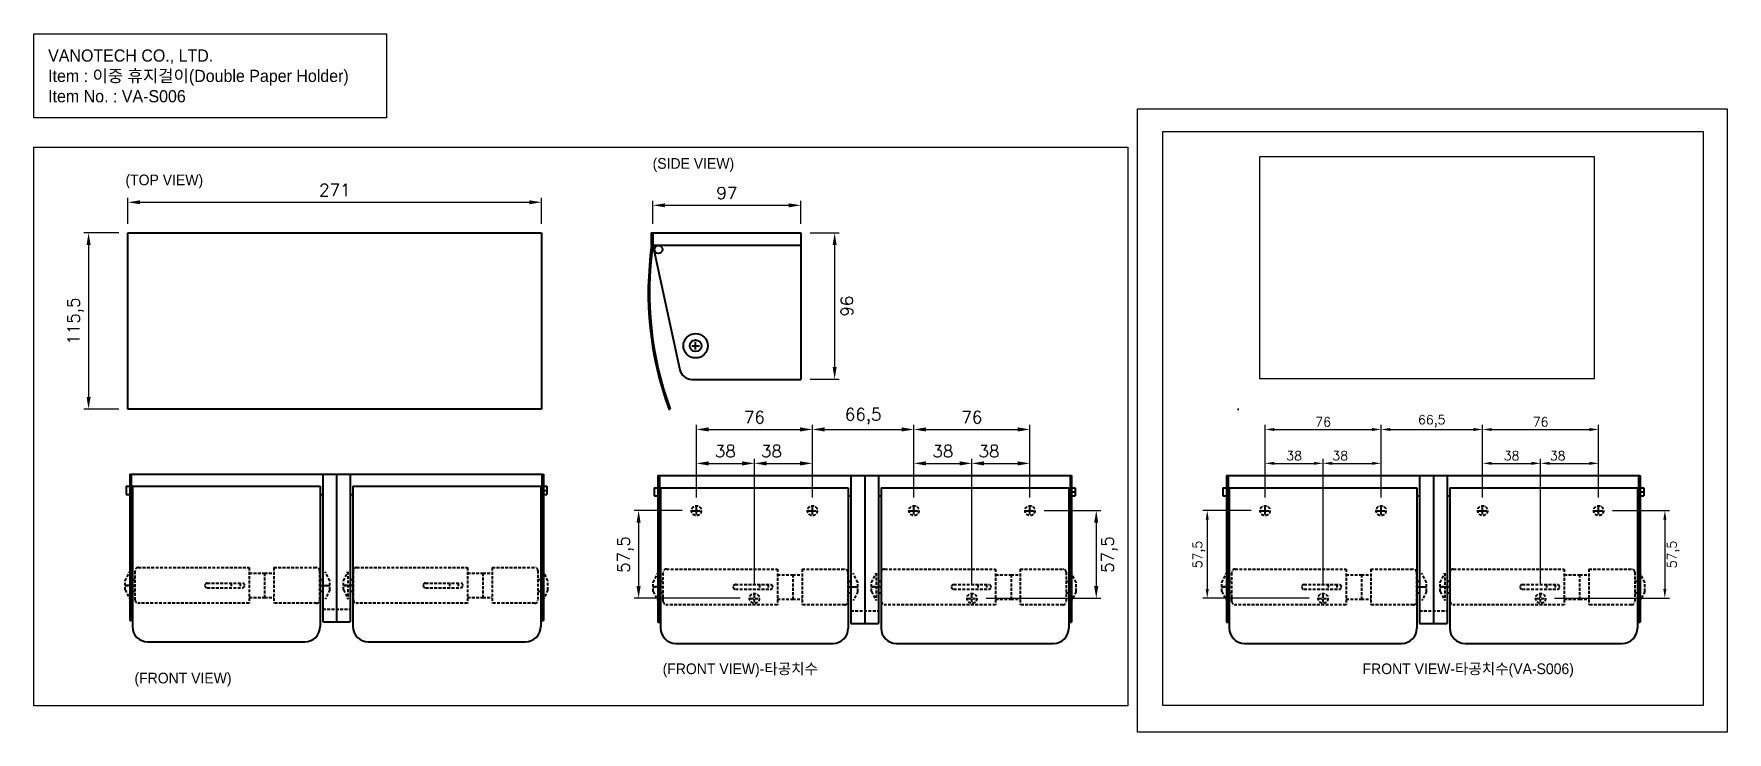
# Model space of a CAD drawing. Header units: millimetres. Extents: x 750 to 1859, y 806 to 1263.
import ezdxf

# ---------------------------------------------------------------- set-up
doc = ezdxf.new("R2010")
doc.units = ezdxf.units.MM
doc.header["$LTSCALE"] = 0.3
doc.linetypes.add('HIDDEN', pattern=[9.525, 6.35, -3.175])
doc.styles.get("Standard").update_dxf_attribs({"font": 'txt.shx', "bigfont": 'whgtxt.shx'})
doc.styles.add('스타일', font='', dxfattribs={"height": 20})
doc.styles.get('스타일').set_extended_font_data('Gulim')
doc.dimstyles.new('ISO-25', dxfattribs={"dimtxt": 8, "dimasz": 8, "dimexe": 3, "dimexo": 6, "dimgap": 4, "dimtad": 2, "dimtxsty": 'Standard', "dimcen": 2.5, "dimadec": 0, "dimazin": 0, "dimtfac": 1, "dimtmove": 0, "dimatfit": 3, "dimfxl": 1, "dimarcsym": 0})
picture_1 = doc.add_image_def('image1.jpg', size_in_pixel=(500, 333))

# ---------------------------------------------------------------- blocks, each defined once
blk = doc.blocks.new('*D2')
at = {"color": 0, "lineweight": -2, "transparency": 16777216}
for p, q in [((811.4, 1138.9), (811.4, 1156)), ((1082.4, 1138.9), (1082.4, 1156)), ((819.4, 1153), (1074.4, 1153))]:
    blk.add_line(p, q, dxfattribs=at)
at = {"color": 0, "transparency": 16777216}
for points in [[(819.4, 1154.3), (819.4, 1151.7), (811.4, 1153)], [(1074.4, 1154.3), (1074.4, 1151.7), (1082.4, 1153)]]:
    blk.add_solid(points, dxfattribs=at)
at = {"layer": 'Defpoints', "color": 0, "transparency": 16777216}
for p in [(1082.4, 1153), (811.4, 1132.9), (1082.4, 1132.9)]:
    blk.add_point(p, dxfattribs=at)
at = {"color": 7, "transparency": 16777216, "insert": (946.9, 1161), "char_height": 8, "attachment_point": 5}
blk.add_mtext('271', dxfattribs=at)
blk = doc.blocks.new('*D3')
at = {"color": 0, "lineweight": -2, "transparency": 16777216}
for p, q in [((805.4, 1132.9), (782.6, 1132.9)), ((785.6, 1124.9), (785.6, 1025.4)), ((805.4, 1017.4), (782.6, 1017.4))]:
    blk.add_line(p, q, dxfattribs=at)
at = {"color": 0, "transparency": 16777216}
for points in [[(784.3, 1124.9), (787, 1124.9), (785.6, 1132.9)], [(784.3, 1025.4), (787, 1025.4), (785.6, 1017.4)]]:
    blk.add_solid(points, dxfattribs=at)
at = {"layer": 'Defpoints', "color": 0, "transparency": 16777216}
for p in [(811.4, 1132.9), (785.6, 1017.4), (811.4, 1017.4)]:
    blk.add_point(p, dxfattribs=at)
at = {"color": 7, "transparency": 16777216, "insert": (777, 1075.1), "char_height": 8, "attachment_point": 5, "rotation": 90}
blk.add_mtext('115,5', dxfattribs=at)
blk = doc.blocks.new('*D4')
at = {"color": 0, "lineweight": -2, "transparency": 16777216}
for p, q in [((1258.3, 1132.9), (1277.4, 1132.9)), ((1274.4, 1124.9), (1274.4, 1044.9)), ((1258.3, 1036.9), (1277.4, 1036.9))]:
    blk.add_line(p, q, dxfattribs=at)
at = {"color": 0, "transparency": 16777216}
for points in [[(1273.1, 1124.9), (1275.7, 1124.9), (1274.4, 1132.9)], [(1273.1, 1044.9), (1275.7, 1044.9), (1274.4, 1036.9)]]:
    blk.add_solid(points, dxfattribs=at)
at = {"layer": 'Defpoints', "color": 0, "transparency": 16777216}
for p in [(1252.3, 1132.9), (1252.3, 1036.9), (1274.4, 1036.9)]:
    blk.add_point(p, dxfattribs=at)
at = {"color": 7, "transparency": 16777216, "insert": (1282.4, 1084.9), "char_height": 8, "attachment_point": 5, "rotation": 90}
blk.add_mtext('96', dxfattribs=at)
blk = doc.blocks.new('*D5')
at = {"color": 0, "lineweight": -2, "transparency": 16777216}
for p, q in [((1155.3, 1138.9), (1155.3, 1154)), ((1252.3, 1138.9), (1252.3, 1154)), ((1163.3, 1151), (1244.3, 1151))]:
    blk.add_line(p, q, dxfattribs=at)
at = {"color": 0, "transparency": 16777216}
for points in [[(1163.3, 1152.3), (1163.3, 1149.7), (1155.3, 1151)], [(1244.3, 1152.3), (1244.3, 1149.7), (1252.3, 1151)]]:
    blk.add_solid(points, dxfattribs=at)
at = {"layer": 'Defpoints', "color": 0, "transparency": 16777216}
for p in [(1252.3, 1151), (1155.3, 1132.9), (1252.3, 1132.9)]:
    blk.add_point(p, dxfattribs=at)
at = {"color": 7, "transparency": 16777216, "insert": (1203.8, 1159), "char_height": 8, "attachment_point": 5}
blk.add_mtext('97', dxfattribs=at)
blk = doc.blocks.new('*D6')
at = {"color": 0, "lineweight": -2, "transparency": 16777216}
for p, q in [((1183.8, 959.3), (1183.8, 1007)), ((1191.8, 1004), (1251.8, 1004)), ((1259.8, 959.3), (1259.8, 1007))]:
    blk.add_line(p, q, dxfattribs=at)
at = {"color": 0, "transparency": 16777216}
for points in [[(1191.8, 1005.4), (1191.8, 1002.7), (1183.8, 1004)], [(1251.8, 1005.4), (1251.8, 1002.7), (1259.8, 1004)]]:
    blk.add_solid(points, dxfattribs=at)
at = {"layer": 'Defpoints', "color": 0, "transparency": 16777216}
for p in [(1259.8, 1004), (1183.8, 953.3), (1259.8, 953.3)]:
    blk.add_point(p, dxfattribs=at)
at = {"color": 7, "transparency": 16777216, "insert": (1221.8, 1012), "char_height": 8, "attachment_point": 5}
blk.add_mtext('76', dxfattribs=at)
blk = doc.blocks.new('*D7')
at = {"color": 0, "lineweight": -2, "transparency": 16777216}
for p, q in [((1174.6, 950.8), (1143, 950.8)), ((1146, 942.8), (1146, 901.3)), ((1212.6, 893.3), (1143, 893.3))]:
    blk.add_line(p, q, dxfattribs=at)
at = {"color": 0, "transparency": 16777216}
for points in [[(1144.6, 942.8), (1147.3, 942.8), (1146, 950.8)], [(1144.6, 901.3), (1147.3, 901.3), (1146, 893.3)]]:
    blk.add_solid(points, dxfattribs=at)
at = {"layer": 'Defpoints', "color": 0, "transparency": 16777216}
for p in [(1180.6, 950.8), (1146, 893.3), (1218.6, 893.3)]:
    blk.add_point(p, dxfattribs=at)
at = {"color": 7, "transparency": 16777216, "insert": (1137.3, 922), "char_height": 8, "attachment_point": 5, "rotation": 90}
blk.add_mtext('57,5', dxfattribs=at)
blk = doc.blocks.new('*D8')
at = {"color": 0, "lineweight": -2, "transparency": 16777216}
for p, q in [((1183.8, 960), (1183.8, 984.8)), ((1191.8, 981.8), (1213.8, 981.8)), ((1221.8, 902.5), (1221.8, 984.8))]:
    blk.add_line(p, q, dxfattribs=at)
at = {"color": 0, "transparency": 16777216}
for points in [[(1191.8, 983.1), (1191.8, 980.4), (1183.8, 981.8)], [(1213.8, 983.1), (1213.8, 980.4), (1221.8, 981.8)]]:
    blk.add_solid(points, dxfattribs=at)
at = {"layer": 'Defpoints', "color": 0, "transparency": 16777216}
for p in [(1221.8, 981.8), (1183.8, 954), (1221.8, 896.5)]:
    blk.add_point(p, dxfattribs=at)
at = {"color": 7, "transparency": 16777216, "insert": (1202.8, 989.8), "char_height": 8, "attachment_point": 5}
blk.add_mtext('38', dxfattribs=at)
blk = doc.blocks.new('*D9')
at = {"color": 0, "lineweight": -2, "transparency": 16777216}
for p, q in [((1221.8, 902.5), (1221.8, 984.8)), ((1229.8, 981.8), (1251.8, 981.8)), ((1259.8, 960), (1259.8, 984.8))]:
    blk.add_line(p, q, dxfattribs=at)
at = {"color": 0, "transparency": 16777216}
for points in [[(1229.8, 983.1), (1229.8, 980.4), (1221.8, 981.8)], [(1251.8, 983.1), (1251.8, 980.4), (1259.8, 981.8)]]:
    blk.add_solid(points, dxfattribs=at)
at = {"layer": 'Defpoints', "color": 0, "transparency": 16777216}
for p in [(1259.8, 981.8), (1259.8, 954), (1221.8, 896.5)]:
    blk.add_point(p, dxfattribs=at)
at = {"color": 7, "transparency": 16777216, "insert": (1233, 989.8), "char_height": 8, "attachment_point": 5}
blk.add_mtext('38', dxfattribs=at)
blk = doc.blocks.new('*D12')
at = {"color": 0, "lineweight": -2, "transparency": 16777216}
for p, q in [((1326.3, 959.3), (1326.3, 1007)), ((1334.3, 1004), (1394.3, 1004)), ((1402.3, 959.3), (1402.3, 1007))]:
    blk.add_line(p, q, dxfattribs=at)
at = {"color": 0, "transparency": 16777216}
for points in [[(1334.3, 1005.4), (1334.3, 1002.7), (1326.3, 1004)], [(1394.3, 1005.4), (1394.3, 1002.7), (1402.3, 1004)]]:
    blk.add_solid(points, dxfattribs=at)
at = {"layer": 'Defpoints', "color": 0, "transparency": 16777216}
for p in [(1402.3, 1004), (1326.3, 953.3), (1402.3, 953.3)]:
    blk.add_point(p, dxfattribs=at)
at = {"color": 7, "transparency": 16777216, "insert": (1364.3, 1012), "char_height": 8, "attachment_point": 5}
blk.add_mtext('76', dxfattribs=at)
blk = doc.blocks.new('*D10')
at = {"color": 0, "lineweight": -2, "transparency": 16777216}
for p, q in [((1326.3, 960), (1326.3, 984.8)), ((1334.3, 981.8), (1356.3, 981.8)), ((1364.3, 902.5), (1364.3, 984.8))]:
    blk.add_line(p, q, dxfattribs=at)
at = {"color": 0, "transparency": 16777216}
for points in [[(1334.3, 983.1), (1334.3, 980.4), (1326.3, 981.8)], [(1356.3, 983.1), (1356.3, 980.4), (1364.3, 981.8)]]:
    blk.add_solid(points, dxfattribs=at)
at = {"layer": 'Defpoints', "color": 0, "transparency": 16777216}
for p in [(1364.3, 981.8), (1326.3, 954), (1364.3, 896.5)]:
    blk.add_point(p, dxfattribs=at)
at = {"color": 7, "transparency": 16777216, "insert": (1345.3, 989.8), "char_height": 8, "attachment_point": 5}
blk.add_mtext('38', dxfattribs=at)
blk = doc.blocks.new('*D11')
at = {"color": 0, "lineweight": -2, "transparency": 16777216}
for p, q in [((1364.3, 902.5), (1364.3, 984.8)), ((1372.3, 981.8), (1394.3, 981.8)), ((1402.3, 960), (1402.3, 984.8))]:
    blk.add_line(p, q, dxfattribs=at)
at = {"color": 0, "transparency": 16777216}
for points in [[(1372.3, 983.1), (1372.3, 980.4), (1364.3, 981.8)], [(1394.3, 983.1), (1394.3, 980.4), (1402.3, 981.8)]]:
    blk.add_solid(points, dxfattribs=at)
at = {"layer": 'Defpoints', "color": 0, "transparency": 16777216}
for p in [(1402.3, 981.8), (1402.3, 954), (1364.3, 896.5)]:
    blk.add_point(p, dxfattribs=at)
at = {"color": 7, "transparency": 16777216, "insert": (1375.5, 989.8), "char_height": 8, "attachment_point": 5}
blk.add_mtext('38', dxfattribs=at)
blk = doc.blocks.new('*D13')
at = {"color": 0, "lineweight": -2, "transparency": 16777216}
for p, q in [((1259.8, 960), (1259.8, 1007)), ((1267.8, 1004), (1318.3, 1004)), ((1326.3, 960), (1326.3, 1007))]:
    blk.add_line(p, q, dxfattribs=at)
at = {"color": 0, "transparency": 16777216}
for points in [[(1267.8, 1005.4), (1267.8, 1002.7), (1259.8, 1004)], [(1318.3, 1005.4), (1318.3, 1002.7), (1326.3, 1004)]]:
    blk.add_solid(points, dxfattribs=at)
at = {"layer": 'Defpoints', "color": 0, "transparency": 16777216}
for p in [(1326.3, 1004), (1259.8, 954), (1326.3, 954)]:
    blk.add_point(p, dxfattribs=at)
at = {"color": 7, "transparency": 16777216, "insert": (1293.1, 1012.7), "char_height": 8, "attachment_point": 5}
blk.add_mtext('66,5', dxfattribs=at)
blk = doc.blocks.new('*D14')
at = {"color": 0, "lineweight": -2, "transparency": 16777216}
for p, q in [((1411.6, 950.8), (1448.8, 950.8)), ((1445.8, 942.8), (1445.8, 901.3)), ((1373.6, 893.3), (1448.8, 893.3))]:
    blk.add_line(p, q, dxfattribs=at)
at = {"color": 0, "transparency": 16777216}
for points in [[(1444.4, 942.8), (1447.1, 942.8), (1445.8, 950.8)], [(1444.4, 901.3), (1447.1, 901.3), (1445.8, 893.3)]]:
    blk.add_solid(points, dxfattribs=at)
at = {"layer": 'Defpoints', "color": 0, "transparency": 16777216}
for p in [(1405.6, 950.8), (1367.6, 893.3), (1445.8, 893.3)]:
    blk.add_point(p, dxfattribs=at)
at = {"color": 7, "transparency": 16777216, "insert": (1454.4, 922), "char_height": 8, "attachment_point": 5, "rotation": 90}
blk.add_mtext('57,5', dxfattribs=at)
blk = doc.blocks.new('*D22')
at = {"color": 0, "lineweight": -2, "transparency": 16777216}
for p, q in [((1556.4, 959.3), (1556.4, 1007)), ((1562.4, 1004), (1626.4, 1004)), ((1632.4, 959.3), (1632.4, 1007))]:
    blk.add_line(p, q, dxfattribs=at)
at = {"color": 0, "transparency": 16777216}
for points in [[(1562.4, 1005), (1562.4, 1003), (1556.4, 1004)], [(1626.4, 1005), (1626.4, 1003), (1632.4, 1004)]]:
    blk.add_solid(points, dxfattribs=at)
at = {"layer": 'Defpoints', "color": 0, "transparency": 16777216}
for p in [(1632.4, 1004), (1556.4, 953.3), (1632.4, 953.3)]:
    blk.add_point(p, dxfattribs=at)
at = {"color": 7, "transparency": 16777216, "insert": (1594.4, 1009), "char_height": 6, "attachment_point": 5}
blk.add_mtext('76', dxfattribs=at)
blk = doc.blocks.new('*D23')
at = {"color": 0, "lineweight": -2, "transparency": 16777216}
for p, q in [((1547.2, 950.8), (1515.5, 950.8)), ((1518.5, 944.8), (1518.5, 899.3)), ((1585.2, 893.3), (1515.5, 893.3))]:
    blk.add_line(p, q, dxfattribs=at)
at = {"color": 0, "transparency": 16777216}
for points in [[(1517.5, 944.8), (1519.5, 944.8), (1518.5, 950.8)], [(1517.5, 899.3), (1519.5, 899.3), (1518.5, 893.3)]]:
    blk.add_solid(points, dxfattribs=at)
at = {"layer": 'Defpoints', "color": 0, "transparency": 16777216}
for p in [(1553.2, 950.8), (1518.5, 893.3), (1591.2, 893.3)]:
    blk.add_point(p, dxfattribs=at)
at = {"color": 7, "transparency": 16777216, "insert": (1513, 922), "char_height": 6, "attachment_point": 5, "rotation": 90}
blk.add_mtext('57,5', dxfattribs=at)
blk = doc.blocks.new('*D15')
at = {"color": 0, "lineweight": -2, "transparency": 16777216}
for p, q in [((1556.4, 960), (1556.4, 984.8)), ((1562.4, 981.8), (1588.4, 981.8)), ((1594.4, 902.5), (1594.4, 984.8))]:
    blk.add_line(p, q, dxfattribs=at)
at = {"color": 0, "transparency": 16777216}
for points in [[(1562.4, 982.8), (1562.4, 980.8), (1556.4, 981.8)], [(1588.4, 982.8), (1588.4, 980.8), (1594.4, 981.8)]]:
    blk.add_solid(points, dxfattribs=at)
at = {"layer": 'Defpoints', "color": 0, "transparency": 16777216}
for p in [(1594.4, 981.8), (1556.4, 954), (1594.4, 896.5)]:
    blk.add_point(p, dxfattribs=at)
at = {"color": 7, "transparency": 16777216, "insert": (1575.4, 986.8), "char_height": 6, "attachment_point": 5}
blk.add_mtext('38', dxfattribs=at)
blk = doc.blocks.new('*D16')
at = {"color": 0, "lineweight": -2, "transparency": 16777216}
for p, q in [((1594.4, 902.5), (1594.4, 984.8)), ((1600.4, 981.8), (1626.4, 981.8)), ((1632.4, 960), (1632.4, 984.8))]:
    blk.add_line(p, q, dxfattribs=at)
at = {"color": 0, "transparency": 16777216}
for points in [[(1600.4, 982.8), (1600.4, 980.8), (1594.4, 981.8)], [(1626.4, 982.8), (1626.4, 980.8), (1632.4, 981.8)]]:
    blk.add_solid(points, dxfattribs=at)
at = {"layer": 'Defpoints', "color": 0, "transparency": 16777216}
for p in [(1632.4, 981.8), (1632.4, 954), (1594.4, 896.5)]:
    blk.add_point(p, dxfattribs=at)
at = {"color": 7, "transparency": 16777216, "insert": (1605.6, 986.8), "char_height": 6, "attachment_point": 5}
blk.add_mtext('38', dxfattribs=at)
blk = doc.blocks.new('*D17')
at = {"color": 0, "lineweight": -2, "transparency": 16777216}
for p, q in [((1698.9, 959.3), (1698.9, 1007)), ((1704.9, 1004), (1768.9, 1004)), ((1774.9, 959.3), (1774.9, 1007))]:
    blk.add_line(p, q, dxfattribs=at)
at = {"color": 0, "transparency": 16777216}
for points in [[(1704.9, 1005), (1704.9, 1003), (1698.9, 1004)], [(1768.9, 1005), (1768.9, 1003), (1774.9, 1004)]]:
    blk.add_solid(points, dxfattribs=at)
at = {"layer": 'Defpoints', "color": 0, "transparency": 16777216}
for p in [(1774.9, 1004), (1698.9, 953.3), (1774.9, 953.3)]:
    blk.add_point(p, dxfattribs=at)
at = {"color": 7, "transparency": 16777216, "insert": (1736.9, 1009), "char_height": 6, "attachment_point": 5}
blk.add_mtext('76', dxfattribs=at)
blk = doc.blocks.new('*D18')
at = {"color": 0, "lineweight": -2, "transparency": 16777216}
for p, q in [((1698.9, 960), (1698.9, 984.8)), ((1704.9, 981.8), (1730.9, 981.8)), ((1736.9, 902.5), (1736.9, 984.8))]:
    blk.add_line(p, q, dxfattribs=at)
at = {"color": 0, "transparency": 16777216}
for points in [[(1704.9, 982.8), (1704.9, 980.8), (1698.9, 981.8)], [(1730.9, 982.8), (1730.9, 980.8), (1736.9, 981.8)]]:
    blk.add_solid(points, dxfattribs=at)
at = {"layer": 'Defpoints', "color": 0, "transparency": 16777216}
for p in [(1736.9, 981.8), (1698.9, 954), (1736.9, 896.5)]:
    blk.add_point(p, dxfattribs=at)
at = {"color": 7, "transparency": 16777216, "insert": (1717.9, 986.8), "char_height": 6, "attachment_point": 5}
blk.add_mtext('38', dxfattribs=at)
blk = doc.blocks.new('*D19')
at = {"color": 0, "lineweight": -2, "transparency": 16777216}
for p, q in [((1736.9, 902.5), (1736.9, 984.8)), ((1742.9, 981.8), (1768.9, 981.8)), ((1774.9, 960), (1774.9, 984.8))]:
    blk.add_line(p, q, dxfattribs=at)
at = {"color": 0, "transparency": 16777216}
for points in [[(1742.9, 982.8), (1742.9, 980.8), (1736.9, 981.8)], [(1768.9, 982.8), (1768.9, 980.8), (1774.9, 981.8)]]:
    blk.add_solid(points, dxfattribs=at)
at = {"layer": 'Defpoints', "color": 0, "transparency": 16777216}
for p in [(1774.9, 981.8), (1774.9, 954), (1736.9, 896.5)]:
    blk.add_point(p, dxfattribs=at)
at = {"color": 7, "transparency": 16777216, "insert": (1748.1, 986.8), "char_height": 6, "attachment_point": 5}
blk.add_mtext('38', dxfattribs=at)
blk = doc.blocks.new('*D20')
at = {"color": 0, "lineweight": -2, "transparency": 16777216}
for p, q in [((1632.4, 960), (1632.4, 1007)), ((1638.4, 1004), (1692.9, 1004)), ((1698.9, 960), (1698.9, 1007))]:
    blk.add_line(p, q, dxfattribs=at)
at = {"color": 0, "transparency": 16777216}
for points in [[(1638.4, 1005), (1638.4, 1003), (1632.4, 1004)], [(1692.9, 1005), (1692.9, 1003), (1698.9, 1004)]]:
    blk.add_solid(points, dxfattribs=at)
at = {"layer": 'Defpoints', "color": 0, "transparency": 16777216}
for p in [(1698.9, 1004), (1632.4, 954), (1698.9, 954)]:
    blk.add_point(p, dxfattribs=at)
at = {"color": 7, "transparency": 16777216, "insert": (1665.6, 1009.5), "char_height": 6, "attachment_point": 5}
blk.add_mtext('66,5', dxfattribs=at)
blk = doc.blocks.new('*D21')
at = {"color": 0, "lineweight": -2, "transparency": 16777216}
for p, q in [((1784.1, 950.8), (1821.3, 950.8)), ((1818.3, 944.8), (1818.3, 899.3)), ((1746.1, 893.3), (1821.3, 893.3))]:
    blk.add_line(p, q, dxfattribs=at)
at = {"color": 0, "transparency": 16777216}
for points in [[(1817.3, 944.8), (1819.3, 944.8), (1818.3, 950.8)], [(1817.3, 899.3), (1819.3, 899.3), (1818.3, 893.3)]]:
    blk.add_solid(points, dxfattribs=at)
at = {"layer": 'Defpoints', "color": 0, "transparency": 16777216}
for p in [(1778.1, 950.8), (1740.1, 893.3), (1818.3, 893.3)]:
    blk.add_point(p, dxfattribs=at)
at = {"color": 7, "transparency": 16777216, "insert": (1823.8, 922), "char_height": 6, "attachment_point": 5, "rotation": 90}
blk.add_mtext('57,5', dxfattribs=at)

msp = doc.modelspace()

# ---------------------------------------------------------------- linework, layer by layer
at = {"lineweight": 40}
for p, q in [((811.409, 1132.884), (1082.409, 1132.884)), ((811.409, 1017.384), (811.409, 1132.884)), ((1082.409, 1132.884), (1082.409, 1017.384)), ((1154.293, 1132.884), (1252.293, 1132.884)), ((1154.293, 1132.884), (1154.293, 1124.884)), ((1155.293, 1132.884), (1155.293, 1124.884)), ((1252.293, 1132.884), (1252.293, 1036.884)), ((1154.293, 1124.884), (1252.293, 1124.884)), ((1155.293, 1124.884), (1172.931, 1043.195)), ((1180.75, 1036.884), (1252.293, 1036.884)), ((1082.409, 1017.384), (811.409, 1017.384)), ((1165.785, 1017.384), (1166.637, 1017.384)), ((1538.328, 1017.384), (1539.179, 1017.384)), ((810.244, 966.765), (810.244, 961.425)), ((812.574, 974.765), (812.574, 878.765)), ((812.574, 974.765), (1083.574, 974.765)), ((813.574, 974.765), (813.574, 878.765)), ((939.074, 974.765), (939.074, 877.765)), ((948.074, 974.765), (948.074, 877.765)), ((957.074, 974.765), (957.074, 877.765)), ((1082.574, 974.765), (1082.574, 878.765)), ((1083.574, 974.765), (1083.574, 878.765)), ((1083.574, 966.765), (1085.904, 966.765)), ((1085.904, 966.765), (1085.904, 961.425)), ((1156.261, 965.756), (1156.261, 960.416)), ((1158.591, 973.756), (1158.591, 877.756)), ((1158.591, 973.756), (1429.591, 973.756)), ((1159.591, 973.756), (1159.591, 877.756)), ((1285.091, 973.756), (1285.091, 876.756)), ((1294.091, 973.756), (1294.091, 876.756)), ((1303.091, 973.756), (1303.091, 876.756)), ((1428.591, 973.756), (1428.591, 877.756)), ((1429.591, 973.756), (1429.591, 877.756)), ((1429.591, 965.756), (1431.921, 965.756)), ((1431.921, 965.756), (1431.921, 960.416)), ((1528.803, 965.756), (1528.803, 960.416)), ((1531.133, 973.756), (1531.133, 877.756)), ((1531.133, 973.756), (1802.133, 973.756)), ((1532.133, 973.756), (1532.133, 877.756)), ((1657.633, 973.756), (1657.633, 876.756)), ((1666.633, 973.756), (1666.633, 876.756)), ((1675.633, 973.756), (1675.633, 876.756)), ((1801.133, 973.756), (1801.133, 877.756)), ((1802.133, 973.756), (1802.133, 877.756)), ((1802.133, 965.756), (1804.463, 965.756)), ((1804.463, 965.756), (1804.463, 960.416)), ((957.074, 961.425), (958.824, 961.425)), ((1081.824, 964.095), (1082.574, 964.095)), ((1081.824, 961.425), (1082.574, 961.425)), ((1083.574, 964.095), (1085.904, 964.095)), ((1083.574, 961.425), (1085.904, 961.425)), ((1303.091, 960.416), (1304.841, 960.416)), ((1427.841, 963.086), (1428.591, 963.086)), ((1427.841, 960.416), (1428.591, 960.416)), ((1429.591, 963.086), (1431.921, 963.086)), ((1429.591, 960.416), (1431.921, 960.416)), ((1675.633, 960.416), (1677.383, 960.416)), ((1800.383, 963.086), (1801.133, 963.086)), ((1800.383, 960.416), (1801.133, 960.416)), ((1802.133, 963.086), (1804.463, 963.086)), ((1802.133, 960.416), (1804.463, 960.416)), ((812.574, 878.765), (813.574, 878.765)), ((939.074, 877.765), (957.074, 877.765)), ((1082.574, 878.765), (1083.574, 878.765)), ((1158.591, 877.756), (1159.591, 877.756)), ((1285.091, 876.756), (1303.091, 876.756)), ((1428.591, 877.756), (1429.591, 877.756)), ((1531.133, 877.756), (1532.133, 877.756)), ((1657.633, 876.756), (1675.633, 876.756)), ((1801.133, 877.756), (1802.133, 877.756))]:
    msp.add_line(p, q, dxfattribs=at)
at = {"color": 1, "lineweight": 40}
for p, q in [((1180.793, 1058.884), (1185.793, 1058.884)), ((1183.293, 1056.384), (1183.293, 1061.384)), ((1181.341, 950.756), (1186.341, 950.756)), ((1183.841, 948.256), (1183.841, 953.256)), ((1257.341, 950.756), (1262.341, 950.756)), ((1259.841, 948.256), (1259.841, 953.256)), ((1323.841, 950.756), (1328.841, 950.756)), ((1326.341, 948.256), (1326.341, 953.256)), ((1399.841, 950.756), (1404.841, 950.756)), ((1402.341, 948.256), (1402.341, 953.256)), ((1553.883, 950.756), (1558.883, 950.756)), ((1556.383, 948.256), (1556.383, 953.256)), ((1629.883, 950.756), (1634.883, 950.756)), ((1632.383, 948.256), (1632.383, 953.256)), ((1696.383, 950.756), (1701.383, 950.756)), ((1698.883, 948.256), (1698.883, 953.256)), ((1772.383, 950.756), (1777.383, 950.756)), ((1774.883, 948.256), (1774.883, 953.256))]:
    msp.add_line(p, q, dxfattribs=at)
at = {"color": 3, "lineweight": 40}
for p, q in [((810.244, 966.765), (812.574, 966.765)), ((814.324, 966.765), (814.324, 874.765)), ((814.324, 966.765), (937.324, 966.765)), ((937.324, 966.765), (937.324, 874.765)), ((958.824, 966.765), (958.824, 874.765)), ((958.824, 966.765), (1081.824, 966.765)), ((1081.824, 966.765), (1081.824, 874.765)), ((1156.261, 965.756), (1158.591, 965.756)), ((1160.341, 965.756), (1160.341, 873.756)), ((1160.341, 965.756), (1283.341, 965.756)), ((1283.341, 965.756), (1283.341, 873.756)), ((1304.841, 965.756), (1304.841, 873.756)), ((1304.841, 965.756), (1427.841, 965.756)), ((1427.841, 965.756), (1427.841, 873.756)), ((1528.803, 965.756), (1531.133, 965.756)), ((1532.883, 965.756), (1532.883, 873.756)), ((1532.883, 965.756), (1655.883, 965.756)), ((1655.883, 965.756), (1655.883, 873.756)), ((1677.383, 965.756), (1677.383, 873.756)), ((1677.383, 965.756), (1800.383, 965.756)), ((1800.383, 965.756), (1800.383, 873.756)), ((810.244, 961.425), (812.574, 961.425)), ((813.574, 961.425), (814.324, 961.425)), ((937.324, 961.425), (939.074, 961.425)), ((1156.261, 960.416), (1158.591, 960.416)), ((1159.591, 960.416), (1160.341, 960.416)), ((1283.341, 960.416), (1285.091, 960.416)), ((1528.803, 960.416), (1531.133, 960.416)), ((1532.133, 960.416), (1532.883, 960.416)), ((1655.883, 960.416), (1657.633, 960.416)), ((824.324, 864.765), (927.324, 864.765)), ((968.824, 864.765), (1071.824, 864.765)), ((1170.341, 863.756), (1273.341, 863.756)), ((1314.841, 863.756), (1417.841, 863.756)), ((1542.883, 863.756), (1645.883, 863.756)), ((1687.383, 863.756), (1790.383, 863.756))]:
    msp.add_line(p, q, dxfattribs=at)
at = {"linetype": 'HIDDEN', "lineweight": 40}
for p, q in [((809.574, 904.765), (812.574, 910.765)), ((943.574, 904.765), (940.574, 910.765)), ((952.574, 904.765), (955.574, 910.765)), ((1086.574, 904.765), (1083.574, 910.765)), ((1155.591, 903.756), (1158.591, 909.756)), ((1289.591, 903.756), (1286.591, 909.756)), ((1298.591, 903.756), (1301.591, 909.756)), ((1432.591, 903.756), (1429.591, 909.756)), ((1528.133, 903.756), (1531.133, 909.756)), ((1662.133, 903.756), (1659.133, 909.756)), ((1671.133, 903.756), (1674.133, 909.756)), ((1805.133, 903.756), (1802.133, 909.756)), ((809.574, 898.765), (809.574, 904.765)), ((809.574, 898.765), (812.574, 892.765)), ((812.574, 901.765), (813.574, 901.765)), ((943.574, 898.765), (940.574, 892.765)), ((943.574, 898.765), (943.574, 904.765)), ((952.574, 898.765), (952.574, 904.765)), ((952.574, 898.765), (955.574, 892.765)), ((1082.574, 901.765), (1083.574, 901.765)), ((1086.574, 898.765), (1083.574, 892.765)), ((1086.574, 898.765), (1086.574, 904.765)), ((1155.591, 897.756), (1155.591, 903.756)), ((1158.591, 900.756), (1159.591, 900.756)), ((1289.591, 897.756), (1289.591, 903.756)), ((1298.591, 897.756), (1298.591, 903.756)), ((1428.591, 900.756), (1429.591, 900.756)), ((1432.591, 897.756), (1432.591, 903.756)), ((1528.133, 897.756), (1528.133, 903.756)), ((1531.133, 900.756), (1532.133, 900.756)), ((1662.133, 897.756), (1662.133, 903.756)), ((1671.133, 897.756), (1671.133, 903.756)), ((1801.133, 900.756), (1802.133, 900.756)), ((1805.133, 897.756), (1805.133, 903.756)), ((1155.591, 897.756), (1158.591, 891.756)), ((1289.591, 897.756), (1286.591, 891.756)), ((1298.591, 897.756), (1301.591, 891.756)), ((1432.591, 897.756), (1429.591, 891.756)), ((1528.133, 897.756), (1531.133, 891.756)), ((1662.133, 897.756), (1659.133, 891.756)), ((1671.133, 897.756), (1674.133, 891.756)), ((1805.133, 897.756), (1802.133, 891.756)), ((812.574, 886.135), (814.324, 886.135)), ((939.074, 886.135), (957.074, 886.135)), ((1081.824, 886.135), (1083.574, 886.135)), ((1158.591, 885.126), (1160.341, 885.126)), ((1285.091, 885.126), (1303.091, 885.126)), ((1427.841, 885.126), (1429.591, 885.126)), ((1531.133, 885.126), (1532.883, 885.126)), ((1657.633, 885.126), (1675.633, 885.126)), ((1800.383, 885.126), (1802.133, 885.126))]:
    msp.add_line(p, q, dxfattribs=at)
at = {"color": 3, "linetype": 'HIDDEN', "lineweight": 40}
for p, q in [((816.144, 892.065), (816.144, 911.465)), ((818.144, 913.465), (890.844, 913.465)), ((890.844, 913.465), (890.844, 890.065)), ((890.844, 909.765), (900.919, 909.765)), ((900.919, 909.765), (907.004, 909.765)), ((900.919, 909.765), (900.919, 893.765)), ((900.919, 909.765), (900.919, 893.765)), ((907.004, 913.465), (935.004, 913.465)), ((959.144, 892.065), (959.144, 911.465)), ((1162.161, 891.056), (1162.161, 910.456)), ((1164.161, 912.456), (1236.861, 912.456)), ((1236.861, 912.456), (1236.861, 889.056)), ((1253.021, 912.456), (1281.021, 912.456)), ((1305.161, 891.056), (1305.161, 910.456)), ((1534.703, 891.056), (1534.703, 910.456)), ((1536.703, 912.456), (1609.403, 912.456)), ((1609.403, 912.456), (1609.403, 889.056)), ((1625.563, 912.456), (1653.563, 912.456)), ((1677.703, 891.056), (1677.703, 910.456)), ((813.774, 905.55), (816.144, 905.55)), ((861.844, 901.765), (861.844, 901.765)), ((863.344, 903.265), (886.344, 903.265)), ((863.344, 900.265), (886.344, 900.265)), ((879.144, 903.265), (879.144, 900.314)), ((884.844, 903.265), (884.844, 900.314)), ((887.844, 901.765), (887.844, 901.765)), ((937.004, 905.55), (939.074, 905.55)), ((957.074, 905.55), (959.144, 905.55)), ((1080.004, 905.55), (1082.374, 905.55)), ((1159.791, 904.541), (1162.161, 904.541)), ((1207.861, 900.756), (1207.861, 900.756)), ((1209.361, 902.256), (1232.361, 902.256)), ((1209.361, 899.256), (1232.361, 899.256)), ((1225.161, 902.256), (1225.161, 899.304)), ((1230.861, 902.256), (1230.861, 899.304)), ((1233.861, 900.756), (1233.861, 900.756)), ((1236.861, 908.756), (1246.936, 908.756)), ((1246.936, 908.756), (1253.021, 908.756)), ((1246.936, 908.756), (1246.936, 892.756)), ((1246.936, 908.756), (1246.936, 892.756)), ((1283.021, 904.541), (1285.091, 904.541)), ((1303.091, 904.541), (1305.161, 904.541)), ((1426.021, 904.541), (1428.391, 904.541)), ((1532.333, 904.541), (1534.703, 904.541)), ((1580.403, 900.756), (1580.403, 900.756)), ((1581.903, 902.256), (1604.903, 902.256)), ((1581.903, 899.256), (1604.903, 899.256)), ((1597.703, 902.256), (1597.703, 899.304)), ((1603.403, 902.256), (1603.403, 899.304)), ((1606.403, 900.756), (1606.403, 900.756)), ((1609.403, 908.756), (1619.478, 908.756)), ((1619.478, 908.756), (1625.563, 908.756)), ((1619.478, 908.756), (1619.478, 892.756)), ((1619.478, 908.756), (1619.478, 892.756)), ((1655.563, 904.541), (1657.633, 904.541)), ((1675.633, 904.541), (1677.703, 904.541)), ((1798.563, 904.541), (1800.933, 904.541)), ((813.774, 897.98), (816.144, 897.98)), ((890.844, 890.065), (818.144, 890.065)), ((890.844, 893.765), (900.919, 893.765)), ((937.004, 897.98), (939.074, 897.98)), ((957.074, 897.98), (959.144, 897.98)), ((1080.004, 897.98), (1082.374, 897.98)), ((1159.791, 896.971), (1162.161, 896.971)), ((1236.861, 889.056), (1164.161, 889.056)), ((1236.861, 892.756), (1246.936, 892.756)), ((1283.021, 896.971), (1285.091, 896.971)), ((1303.091, 896.971), (1305.161, 896.971)), ((1426.021, 896.971), (1428.391, 896.971)), ((1532.333, 896.971), (1534.703, 896.971)), ((1609.403, 889.056), (1536.703, 889.056)), ((1609.403, 892.756), (1619.478, 892.756)), ((1655.563, 896.971), (1657.633, 896.971)), ((1675.633, 896.971), (1677.703, 896.971)), ((1798.563, 896.971), (1800.933, 896.971))]:
    msp.add_line(p, q, dxfattribs=at)
at = {"color": 4, "linetype": 'HIDDEN', "lineweight": 40}
for p, q in [((907.004, 913.465), (907.004, 890.065)), ((937.004, 911.465), (937.004, 892.065)), ((961.144, 913.465), (1033.844, 913.465)), ((1033.844, 913.465), (1033.844, 890.065)), ((1033.844, 909.765), (1043.919, 909.765)), ((1043.919, 909.765), (1050.004, 909.765)), ((1043.919, 909.765), (1043.919, 893.765)), ((1043.919, 909.765), (1043.919, 893.765)), ((1050.004, 913.465), (1078.004, 913.465)), ((1050.004, 913.465), (1050.004, 890.065)), ((1080.004, 911.465), (1080.004, 892.065)), ((1253.021, 912.456), (1253.021, 889.056)), ((1283.021, 910.456), (1283.021, 891.056)), ((1307.161, 912.456), (1379.861, 912.456)), ((1379.861, 912.456), (1379.861, 889.056)), ((1396.021, 912.456), (1424.021, 912.456)), ((1396.021, 912.456), (1396.021, 889.056)), ((1426.021, 910.456), (1426.021, 891.056)), ((1625.563, 912.456), (1625.563, 889.056)), ((1655.563, 910.456), (1655.563, 891.056)), ((1679.703, 912.456), (1752.403, 912.456)), ((1752.403, 912.456), (1752.403, 889.056)), ((1768.563, 912.456), (1796.563, 912.456)), ((1768.563, 912.456), (1768.563, 889.056)), ((1798.563, 910.456), (1798.563, 891.056)), ((1004.844, 901.765), (1004.844, 901.765)), ((1006.344, 903.265), (1029.344, 903.265)), ((1006.344, 900.265), (1029.344, 900.265)), ((1022.144, 903.265), (1022.144, 900.314)), ((1027.844, 903.265), (1027.844, 900.314)), ((1030.844, 901.765), (1030.844, 901.765)), ((1350.861, 900.756), (1350.861, 900.756)), ((1352.361, 902.256), (1375.361, 902.256)), ((1352.361, 899.256), (1375.361, 899.256)), ((1368.161, 902.256), (1368.161, 899.304)), ((1373.861, 902.256), (1373.861, 899.304)), ((1376.861, 900.756), (1376.861, 900.756)), ((1379.861, 908.756), (1389.936, 908.756)), ((1389.936, 908.756), (1396.021, 908.756)), ((1389.936, 908.756), (1389.936, 892.756)), ((1389.936, 908.756), (1389.936, 892.756)), ((1723.403, 900.756), (1723.403, 900.756)), ((1724.903, 902.256), (1747.903, 902.256)), ((1724.903, 899.256), (1747.903, 899.256)), ((1740.703, 902.256), (1740.703, 899.304)), ((1746.403, 902.256), (1746.403, 899.304)), ((1749.403, 900.756), (1749.403, 900.756)), ((1752.403, 908.756), (1762.478, 908.756)), ((1762.478, 908.756), (1768.563, 908.756)), ((1762.478, 908.756), (1762.478, 892.756)), ((1762.478, 908.756), (1762.478, 892.756)), ((900.919, 893.765), (907.004, 893.765)), ((935.004, 890.065), (907.004, 890.065)), ((1033.844, 890.065), (961.144, 890.065)), ((1033.844, 893.765), (1043.919, 893.765)), ((1043.919, 893.765), (1050.004, 893.765)), ((1078.004, 890.065), (1050.004, 890.065)), ((1246.936, 892.756), (1253.021, 892.756)), ((1281.021, 889.056), (1253.021, 889.056)), ((1379.861, 889.056), (1307.161, 889.056)), ((1379.861, 892.756), (1389.936, 892.756)), ((1389.936, 892.756), (1396.021, 892.756)), ((1424.021, 889.056), (1396.021, 889.056)), ((1619.478, 892.756), (1625.563, 892.756)), ((1653.563, 889.056), (1625.563, 889.056)), ((1752.403, 889.056), (1679.703, 889.056)), ((1752.403, 892.756), (1762.478, 892.756)), ((1762.478, 892.756), (1768.563, 892.756)), ((1796.563, 889.056), (1768.563, 889.056))]:
    msp.add_line(p, q, dxfattribs=at)
at = {"color": 1, "linetype": 'HIDDEN', "lineweight": 40}
for p, q in [((955.574, 910.765), (955.574, 892.765)), ((1301.591, 909.756), (1301.591, 891.756)), ((1674.133, 909.756), (1674.133, 891.756)), ((815.074, 901.765), (809.574, 901.765)), ((809.574, 901.765), (816.144, 901.765)), ((937.004, 901.765), (943.574, 901.765)), ((938.074, 901.765), (943.574, 901.765)), ((958.074, 901.765), (952.574, 901.765)), ((952.574, 901.765), (959.144, 901.765)), ((1161.091, 900.756), (1155.591, 900.756)), ((1155.591, 900.756), (1162.161, 900.756)), ((1283.021, 900.756), (1289.591, 900.756)), ((1284.091, 900.756), (1289.591, 900.756)), ((1304.091, 900.756), (1298.591, 900.756)), ((1298.591, 900.756), (1305.161, 900.756)), ((1533.633, 900.756), (1528.133, 900.756)), ((1528.133, 900.756), (1534.703, 900.756)), ((1655.563, 900.756), (1662.133, 900.756)), ((1656.633, 900.756), (1662.133, 900.756)), ((1676.633, 900.756), (1671.133, 900.756)), ((1671.133, 900.756), (1677.703, 900.756)), ((1219.341, 893.256), (1224.341, 893.256)), ((1221.841, 890.756), (1221.841, 895.756)), ((1361.841, 893.256), (1366.841, 893.256)), ((1364.341, 890.756), (1364.341, 895.756)), ((1591.883, 893.256), (1596.883, 893.256)), ((1594.383, 890.756), (1594.383, 895.756)), ((1734.383, 893.256), (1739.383, 893.256)), ((1736.883, 890.756), (1736.883, 895.756))]:
    msp.add_line(p, q, dxfattribs=at)
at = {"color": 3}
for points in [[(749.777, 1263.45), (980.704, 1263.45), (980.704, 1208.398), (749.777, 1208.398)], [(1472.732, 1214.222), (1859.097, 1214.222), (1859.097, 805.518), (1472.732, 805.518)], [(1489.303, 1199.408), (1843.399, 1199.408), (1843.399, 822.947), (1489.303, 822.947)]]:
    msp.add_lwpolyline(points, close=True, dxfattribs=at)
at = {"color": 6}
msp.add_lwpolyline([(749.777, 1189.097), (1466.455, 1189.097), (1466.455, 822.718), (749.777, 822.718)], close=True, dxfattribs=at)
at = {"lineweight": 40}
for centre, radius in [((1158.959, 1122.043), 2.58), ((1183.293, 1058.884), 8), ((1183.293, 1058.884), 3.85)]:
    msp.add_circle(centre, radius, dxfattribs=at)
at = {"linetype": 'HIDDEN', "lineweight": 40}
for centre in [(1183.841, 950.756), (1259.841, 950.756), (1326.341, 950.756), (1402.341, 950.756), (1556.383, 950.756), (1632.383, 950.756), (1698.883, 950.756), (1774.883, 950.756), (1221.841, 893.256), (1364.341, 893.256), (1594.383, 893.256), (1736.883, 893.256)]:
    msp.add_circle(centre, 3.22, dxfattribs=at)
at = {"lineweight": 40}
for centre, radius, start, end in [((1375.083, 1093.728), 222.787, 171.932009, 200.115497), ((1375.083, 1093.728), 221.987, 171.932009, 200.115497), ((1180.75, 1044.884), 8, 192.183657, 270)]:
    msp.add_arc(centre, radius, start, end, dxfattribs=at)
at = {"color": 3, "linetype": 'HIDDEN', "lineweight": 40}
for centre, radius, start, end in [((818.144, 911.465), 2, 90, 180), ((935.004, 911.465), 2, 0, 90), ((961.144, 911.465), 2, 90, 180), ((1164.161, 910.456), 2, 90, 180), ((1281.021, 910.456), 2, 0, 90), ((1307.161, 910.456), 2, 90, 180), ((1536.703, 910.456), 2, 90, 180), ((1653.563, 910.456), 2, 0, 90), ((1679.703, 910.456), 2, 90, 180), ((863.344, 901.765), 1.5, 90, 180), ((863.344, 901.765), 1.5, 180, 270), ((886.344, 901.765), 1.5, 0, 90), ((886.344, 901.765), 1.5, 270, 0), ((1209.361, 900.756), 1.5, 90, 180), ((1209.361, 900.756), 1.5, 180, 270), ((1232.361, 900.756), 1.5, 0, 90), ((1232.361, 900.756), 1.5, 270, 0), ((1581.903, 900.756), 1.5, 90, 180), ((1581.903, 900.756), 1.5, 180, 270), ((1604.903, 900.756), 1.5, 0, 90), ((1604.903, 900.756), 1.5, 270, 0), ((818.144, 892.065), 2, 180, 270), ((961.144, 892.065), 2, 180, 270), ((1164.161, 891.056), 2, 180, 270), ((1307.161, 891.056), 2, 180, 270), ((1536.703, 891.056), 2, 180, 270), ((1679.703, 891.056), 2, 180, 270)]:
    msp.add_arc(centre, radius, start, end, dxfattribs=at)
at = {"color": 4, "linetype": 'HIDDEN', "lineweight": 40}
for centre, radius, start, end in [((1078.004, 911.465), 2, 0, 90), ((1424.021, 910.456), 2, 0, 90), ((1796.563, 910.456), 2, 0, 90), ((1006.344, 901.765), 1.5, 90, 180), ((1006.344, 901.765), 1.5, 180, 270), ((1029.344, 901.765), 1.5, 0, 90), ((1029.344, 901.765), 1.5, 270, 0), ((1352.361, 900.756), 1.5, 90, 180), ((1352.361, 900.756), 1.5, 180, 270), ((1375.361, 900.756), 1.5, 0, 90), ((1375.361, 900.756), 1.5, 270, 0), ((1724.903, 900.756), 1.5, 90, 180), ((1724.903, 900.756), 1.5, 180, 270), ((1747.903, 900.756), 1.5, 0, 90), ((1747.903, 900.756), 1.5, 270, 0), ((935.004, 892.065), 2, 270, 0), ((1078.004, 892.065), 2, 270, 0), ((1281.021, 891.056), 2, 270, 0), ((1424.021, 891.056), 2, 270, 0), ((1653.563, 891.056), 2, 270, 0), ((1796.563, 891.056), 2, 270, 0)]:
    msp.add_arc(centre, radius, start, end, dxfattribs=at)
at = {"color": 3, "lineweight": 40}
for centre, start, end in [((824.324, 874.765), 180, 270), ((927.324, 874.765), 270, 0), ((968.824, 874.765), 180, 270), ((1071.824, 874.765), 270, 0), ((1170.341, 873.756), 180, 270), ((1273.341, 873.756), 270, 0), ((1314.841, 873.756), 180, 270), ((1417.841, 873.756), 270, 0), ((1542.883, 873.756), 180, 270), ((1645.883, 873.756), 270, 0), ((1687.383, 873.756), 180, 270), ((1790.383, 873.756), 270, 0)]:
    msp.add_arc(centre, 10, start, end, dxfattribs=at)

# ---------------------------------------------------------------- texts
at = {"color": 3, "insert": (759.132, 1253.209), "char_height": 8, "width": 363.40321, "attachment_point": 1, "style": '스타일'}
msp.add_mtext('\\pt32;{\\C6;VANOTECH CO., LTD.\\P\\ptz;\\C256;Item : 이중 휴지걸이(Double Paper Holder)\\PItem No. : VA-S006}', dxfattribs=at)
at = {"ltscale": 0.4, "char_height": 7, "attachment_point": 1}
for s, insert, width in [('{\\fGulim|b0|i0|c129|p50;(SIDE VIEW)}', (1155.152, 1181.966), 61.12122), ('{\\fGulim|b0|i0|c129|p50;(TOP VIEW)}', (809.797, 1171.15), 61.12122), ('{\\fGulim|b0|i0|c129|p50;(FRONT VIEW)}', (815.695, 844.51), 77.87357), ('{\\fGulim|b0|i0|c129|p50;(FRONT VIEW)-타공치수}', (1161.712, 850.584), 121.79587), ('{\\fGulim|b0|i0|c129|p50;FRONT VIEW-타공치수(VA-S006)}', (1620.263, 850.584), 160.94143)]:
    msp.add_mtext(s, dxfattribs=dict(at, insert=insert, width=width))

# ---------------------------------------------------------------- dimensions: what is measured, and where the dimension line sits
at = {"color": 5}
for base, p1, p2, picture, middle in [((1082.409, 1152.985), (811.409, 1132.884), (1082.409, 1132.884), '*D2', (946.909, 1160.985)), ((1252.293, 1150.999), (1155.293, 1132.884), (1252.293, 1132.884), '*D5', (1203.793, 1158.999))]:
    dim = msp.add_linear_dim(base=base, p1=p1, p2=p2, dimstyle='ISO-25', override={"dimclrt": 7}, dxfattribs=at)
    dim.commit()
    dim.dimension.update_dxf_attribs({"geometry": picture, "text_midpoint": middle})
for base, p1, p2, override, picture, middle in [((785.628, 1017.384), (811.409, 1132.884), (811.409, 1017.384), {"dimclrt": 7}, '*D3', (776.962, 1075.134)), ((1274.395, 1036.884), (1252.293, 1132.884), (1252.293, 1036.884), {"dimclrt": 7}, '*D4', (1282.395, 1084.884)), ((1145.952, 893.256), (1180.621, 950.756), (1218.621, 893.256), {"dimclrt": 7}, '*D7', (1137.285, 922.006)), ((1518.494, 893.256), (1553.163, 950.756), (1591.163, 893.256), {"dimtxt": 6, "dimasz": 6, "dimgap": 2, "dimclrt": 7}, '*D23', (1512.994, 922.006))]:
    dim = msp.add_linear_dim(base=base, p1=p1, p2=p2, angle=90, dimstyle='ISO-25', override=override, dxfattribs=at)
    dim.commit()
    dim.dimension.update_dxf_attribs({"geometry": picture, "text_midpoint": middle})
for base, p1, p2, override, picture, middle in [((1259.841, 1004.047), (1183.841, 953.256), (1259.841, 953.256), {"dimclrt": 7}, '*D6', (1221.841, 1004.047)), ((1326.341, 1004.047), (1259.841, 953.976), (1326.341, 953.976), {"dimclrt": 7}, '*D13', (1293.091, 1004.047)), ((1402.341, 1004.047), (1326.341, 953.256), (1402.341, 953.256), {"dimclrt": 7}, '*D12', (1364.341, 1004.047)), ((1632.383, 1004.047), (1556.383, 953.256), (1632.383, 953.256), {"dimtxt": 6, "dimasz": 6, "dimgap": 2, "dimclrt": 7}, '*D22', (1594.383, 1004.047)), ((1698.883, 1004.047), (1632.383, 953.976), (1698.883, 953.976), {"dimtxt": 6, "dimasz": 6, "dimgap": 2, "dimclrt": 7}, '*D20', (1665.633, 1004.047)), ((1774.883, 1004.047), (1698.883, 953.256), (1774.883, 953.256), {"dimtxt": 6, "dimasz": 6, "dimgap": 2, "dimclrt": 7}, '*D17', (1736.883, 1004.047)), ((1221.841, 981.756), (1183.841, 953.976), (1221.841, 896.476), {"dimclrt": 7}, '*D8', (1202.841, 981.756)), ((1259.841, 981.756), (1221.841, 896.476), (1259.841, 953.976), {"dimclrt": 7}, '*D9', (1233.044, 981.756)), ((1364.341, 981.756), (1326.341, 953.976), (1364.341, 896.476), {"dimclrt": 7}, '*D10', (1345.341, 981.756)), ((1402.341, 981.756), (1364.341, 896.476), (1402.341, 953.976), {"dimclrt": 7}, '*D11', (1375.544, 981.756)), ((1594.383, 981.756), (1556.383, 953.976), (1594.383, 896.476), {"dimtxt": 6, "dimasz": 6, "dimgap": 2, "dimclrt": 7}, '*D15', (1575.383, 981.756)), ((1632.383, 981.756), (1594.383, 896.476), (1632.383, 953.976), {"dimtxt": 6, "dimasz": 6, "dimgap": 2, "dimclrt": 7}, '*D16', (1605.587, 981.756)), ((1736.883, 981.756), (1698.883, 953.976), (1736.883, 896.476), {"dimtxt": 6, "dimasz": 6, "dimgap": 2, "dimclrt": 7}, '*D18', (1717.883, 981.756)), ((1774.883, 981.756), (1736.883, 896.476), (1774.883, 953.976), {"dimtxt": 6, "dimasz": 6, "dimgap": 2, "dimclrt": 7}, '*D19', (1748.087, 981.756))]:
    dim = msp.add_linear_dim(base=base, p1=p1, p2=p2, dimstyle='ISO-25', override=override, dxfattribs=at)
    dim.commit()
    dim.dimension.update_dxf_attribs({"geometry": picture, "text_midpoint": middle, "dimtype": 160})
for base, p1, p2, override, picture, middle in [((1445.761, 893.256), (1405.561, 950.756), (1367.561, 893.256), {"dimclrt": 7}, '*D14', (1445.761, 922.006)), ((1818.303, 893.256), (1778.103, 950.756), (1740.103, 893.256), {"dimtxt": 6, "dimasz": 6, "dimgap": 2, "dimclrt": 7}, '*D21', (1818.303, 922.006))]:
    dim = msp.add_linear_dim(base=base, p1=p1, p2=p2, angle=90, dimstyle='ISO-25', override=override, dxfattribs=at)
    dim.commit()
    dim.dimension.update_dxf_attribs({"geometry": picture, "text_midpoint": middle, "dimtype": 160})

# ---------------------------------------------------------------- pictures from other files: only their frames are drawn
at = {"color": 6}
image = msp.add_image(picture_1, insert=(1552.97, 1037.321), size_in_units=(218.911, 145.795), dxfattribs=at)
image.dxf.flags = 7

doc.saveas('drawing.dxf')
